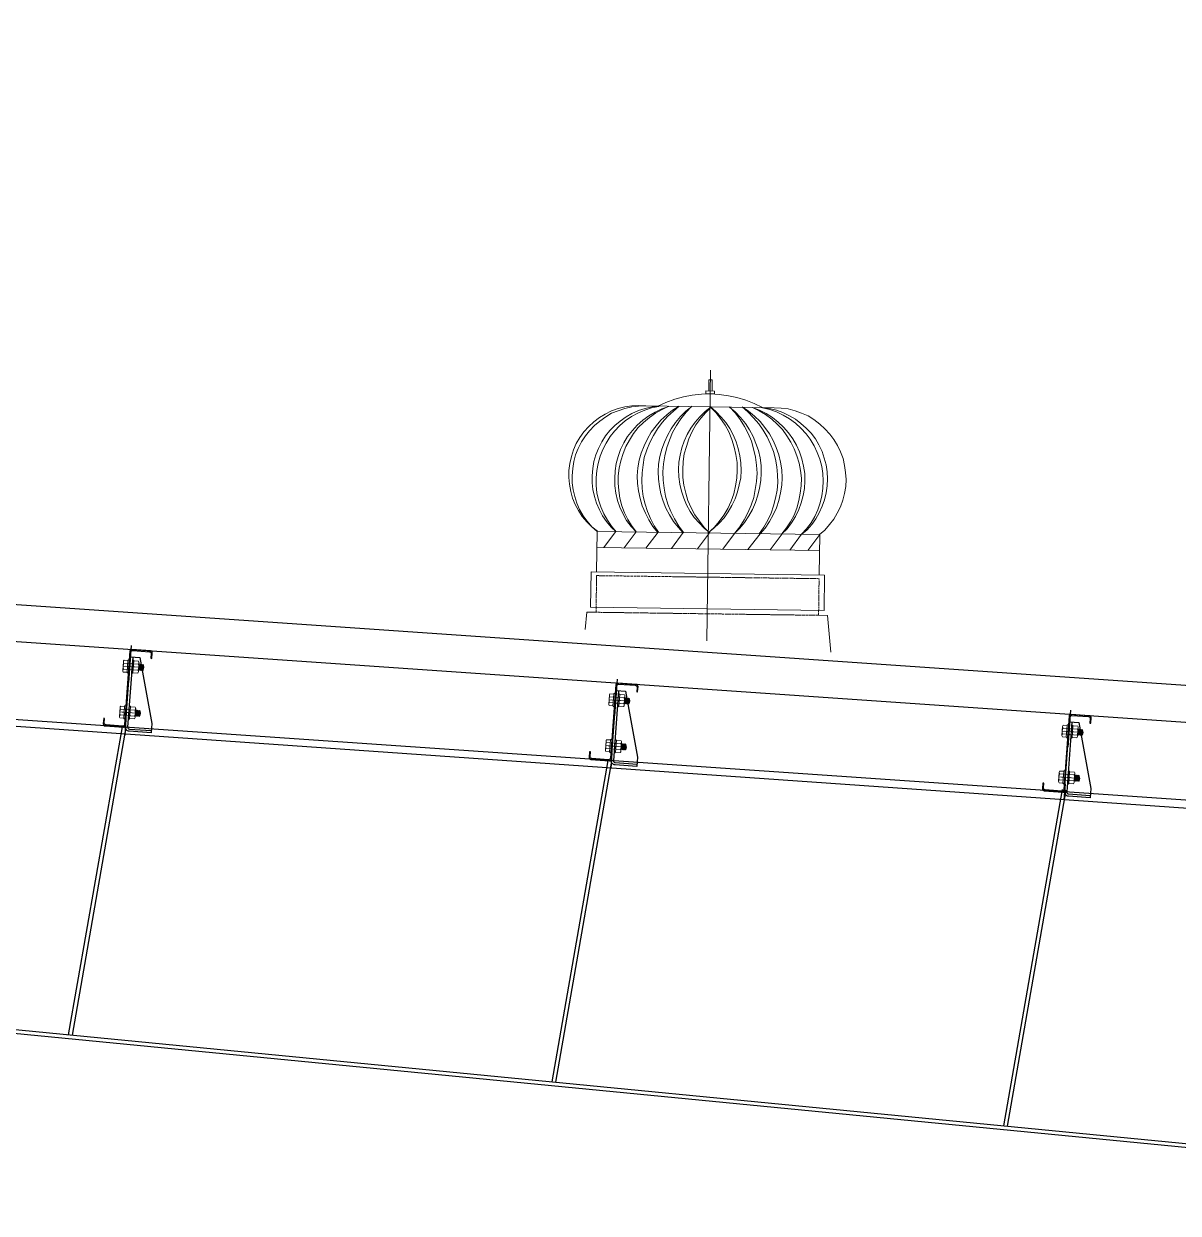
# Model space of a CAD drawing. Header units: metres. Extents: x 31037 to 31490, y -4422 to -3483.
# Drawn here: x 31218.083 to 31221.195, y -4401.624 to -4398.418 of the extents above; entities that cross this region are included whole.
import ezdxf

# ---------------------------------------------------------------- set-up
doc = ezdxf.new("R2010")
doc.units = ezdxf.units.M
doc.header["$LTSCALE"] = 30
doc.header["$MEASUREMENT"] = 0
doc.linetypes.add('DASHDOT', pattern=[1, 0.5, -0.25, 0, -0.25])
doc.layers.get('0').update_dxf_attribs({"color": 30, "lineweight": 40})
for name, color, linetype in [('JSC-1A-Thin', 254, 'Continuous'), ('JSC-G-Grid Line', 250, 'DASHDOT'), ('JSC-H-Dimension', 251, 'Continuous'), ('JSC-U-Steel', 21, 'Continuous'), ('STEEL', 33, 'Continuous')]:
    doc.layers.add(name, color=color, linetype=linetype)
doc.layers.add('JSC-4D-Bolt', color=240, linetype='Continuous', lineweight=18)

# ---------------------------------------------------------------- blocks, each defined once
blk = doc.blocks.new('EGEGRE')
at = {"layer": 'JSC-1A-Thin', "lineweight": 9, "extrusion": (0.000697341, -0.000131776, 1)}
blk.add_line((17325.4454, -5309.2693, 0), (17325.4356, -5309.368), dxfattribs=at)
at = {"layer": 'JSC-1A-Thin', "lineweight": 9, "extrusion": (0.000697341, -0.000131776, 1), "elevation": 12.7814}
for points in [[(17325.7611, -5308.6372), (17325.7699, -5308.6372)], [(17325.7611, -5308.6372), (17325.7611, -5308.667)], [(17325.7699, -5308.6372), (17325.7699, -5308.667)], [(17325.7544, -5308.667), (17325.7774, -5308.667), (17325.7774, -5308.6744), (17325.7544, -5308.6744), (17325.7544, -5308.667)], [(17325.9066, -5308.7096), (17325.8849, -5308.6995), (17325.8612, -5308.6907), (17325.8376, -5308.6839), (17325.8146, -5308.6792), (17325.7895, -5308.6758), (17325.7659, -5308.6751), (17325.7415, -5308.6758), (17325.7165, -5308.6792), (17325.6935, -5308.6839), (17325.6698, -5308.6907), (17325.6468, -5308.6995), (17325.6245, -5308.7096)], [(17325.5927, -5308.7096), (17325.5738, -5308.7103), (17325.5555, -5308.7123), (17325.5359, -5308.7171), (17325.519, -5308.7238), (17325.5014, -5308.7306), (17325.4852, -5308.7401), (17325.4689, -5308.7522), (17325.4554, -5308.7644), (17325.4419, -5308.7786), (17325.431, -5308.7928), (17325.4209, -5308.809), (17325.4121, -5308.8266), (17325.4053, -5308.8442), (17325.4013, -5308.8625), (17325.3979, -5308.8814), (17325.3966, -5308.9004), (17325.3972, -5308.9193), (17325.4006, -5308.9382), (17325.4047, -5308.9565), (17325.4108, -5308.9741), (17325.4189, -5308.9917), (17325.4283, -5309.0079), (17325.4392, -5309.0228), (17325.452, -5309.0377), (17325.4662, -5309.0498)], [(17325.6245, -5308.7096), (17325.6056, -5308.7116), (17325.5866, -5308.7164), (17325.569, -5308.7225), (17325.5514, -5308.7306), (17325.5352, -5308.7401), (17325.5203, -5308.7516), (17325.5055, -5308.7637), (17325.4926, -5308.7773), (17325.4804, -5308.7921), (17325.471, -5308.8084), (17325.4622, -5308.826), (17325.4561, -5308.8435), (17325.4507, -5308.8618), (17325.448, -5308.8807), (17325.4466, -5308.8997), (17325.4473, -5308.9186), (17325.4493, -5308.9369), (17325.4534, -5308.9558), (17325.4595, -5308.9734), (17325.4676, -5308.991), (17325.4764, -5309.0079), (17325.4872, -5309.0228), (17325.4994, -5309.0377), (17325.5136, -5309.0498)], [(17325.6245, -5308.7103), (17325.6049, -5308.715), (17325.5866, -5308.7211), (17325.5684, -5308.7292), (17325.5508, -5308.7387), (17325.5345, -5308.7502), (17325.5203, -5308.7637), (17325.5061, -5308.7786), (17325.4946, -5308.7935), (17325.4838, -5308.8111), (17325.475, -5308.8287), (17325.4683, -5308.8469), (17325.4622, -5308.8665), (17325.4595, -5308.8855), (17325.4581, -5308.9051), (17325.4588, -5308.9261), (17325.4608, -5308.9457), (17325.4655, -5308.9646), (17325.4716, -5308.9836), (17325.4797, -5309.0018), (17325.4892, -5309.0187), (17325.5014, -5309.035), (17325.5142, -5309.0498)], [(17325.6516, -5308.7103), (17325.6326, -5308.7171), (17325.6144, -5308.7258), (17325.5974, -5308.736), (17325.5812, -5308.7482), (17325.567, -5308.7617), (17325.5535, -5308.7766), (17325.5413, -5308.7928), (17325.5312, -5308.8097), (17325.523, -5308.828), (17325.5163, -5308.8469), (17325.5115, -5308.8659), (17325.5082, -5308.8855), (17325.5075, -5308.9065), (17325.5082, -5308.9261), (17325.5115, -5308.9457), (17325.5163, -5308.9653), (17325.523, -5308.9836), (17325.5318, -5309.0018), (17325.542, -5309.0194), (17325.5535, -5309.0356), (17325.5677, -5309.0498)], [(17325.6516, -5308.7096), (17325.6333, -5308.7184), (17325.6157, -5308.7286), (17325.5988, -5308.7407), (17325.5839, -5308.7543), (17325.5697, -5308.7685), (17325.5575, -5308.7847), (17325.5467, -5308.8023), (17325.5372, -5308.8199), (17325.5298, -5308.8388), (17325.5237, -5308.8584), (17325.5197, -5308.878), (17325.517, -5308.899), (17325.517, -5308.9193), (17325.5197, -5308.9389), (17325.523, -5308.9592), (17325.5285, -5308.9795), (17325.5352, -5308.9984), (17325.5447, -5309.0167), (17325.5555, -5309.0329), (17325.5677, -5309.0492)], [(17325.6793, -5308.7089), (17325.6617, -5308.7204), (17325.6455, -5308.7333), (17325.6306, -5308.7475), (17325.6171, -5308.7631), (17325.6049, -5308.78), (17325.5947, -5308.7982), (17325.5859, -5308.8172), (17325.5785, -5308.8368), (17325.5738, -5308.8564), (17325.5704, -5308.8767), (17325.569, -5308.8983), (17325.5697, -5308.9186), (17325.5724, -5308.9389), (17325.5772, -5308.9592), (17325.5832, -5308.9795), (17325.592, -5308.9984), (17325.6015, -5309.0167), (17325.613, -5309.0343), (17325.6259, -5309.0498)], [(17325.6793, -5308.7089), (17325.6631, -5308.7225), (17325.6482, -5308.7373), (17325.634, -5308.7536), (17325.6218, -5308.7705), (17325.611, -5308.7888), (17325.6015, -5308.8077), (17325.5934, -5308.828), (17325.5873, -5308.8483), (17325.5839, -5308.8686), (17325.5812, -5308.8902), (17325.5805, -5308.9112), (17325.5819, -5308.9322), (17325.5859, -5308.9538), (17325.5907, -5308.9741), (17325.5974, -5308.9944), (17325.6062, -5309.0133), (17325.6164, -5309.0323), (17325.6286, -5309.0498)], [(17325.5927, -5308.7096), (17325.939, -5308.7096)], [(17325.7131, -5308.7096), (17325.6976, -5308.7225), (17325.6833, -5308.7373), (17325.6698, -5308.7536), (17325.659, -5308.7705), (17325.6489, -5308.7881), (17325.6407, -5308.807), (17325.634, -5308.826), (17325.6292, -5308.8456), (17325.6259, -5308.8659), (17325.6252, -5308.8862), (17325.6259, -5308.9065), (17325.6292, -5308.9267), (17325.6333, -5308.9464), (17325.6394, -5308.966), (17325.6475, -5308.9849), (17325.657, -5309.0025), (17325.6685, -5309.0201), (17325.6806, -5309.0356), (17325.6948, -5309.0505)], [(17325.7131, -5308.7089), (17325.6976, -5308.7252), (17325.684, -5308.7428), (17325.6719, -5308.761), (17325.6617, -5308.7806), (17325.6529, -5308.8009), (17325.6468, -5308.8212), (17325.6414, -5308.8435), (17325.6387, -5308.8652), (17325.6367, -5308.8868), (17325.638, -5308.9092), (17325.6407, -5308.9308), (17325.6448, -5308.9524), (17325.6516, -5308.9734), (17325.6597, -5308.9937), (17325.6698, -5309.0133), (17325.6813, -5309.0323), (17325.6948, -5309.0498)], [(17325.7645, -5308.7096), (17325.7496, -5308.7225), (17325.7354, -5308.7367), (17325.7226, -5308.7516), (17325.7118, -5308.7678), (17325.7023, -5308.7847), (17325.6942, -5308.803), (17325.6881, -5308.8212), (17325.684, -5308.8408), (17325.6806, -5308.8598), (17325.68, -5308.8801), (17325.6806, -5308.8997), (17325.684, -5308.9193), (17325.6888, -5308.9382), (17325.6948, -5308.9572), (17325.703, -5308.9748), (17325.7131, -5308.9924), (17325.7239, -5309.0086), (17325.7368, -5309.0228), (17325.751, -5309.037), (17325.7665, -5309.0492)], [(17325.7659, -5308.7096), (17325.7503, -5308.7252), (17325.7368, -5308.7407), (17325.7246, -5308.7583), (17325.7145, -5308.7766), (17325.7057, -5308.7969), (17325.6989, -5308.8172), (17325.6942, -5308.8375), (17325.6908, -5308.8584), (17325.6901, -5308.8801), (17325.6908, -5308.901), (17325.6942, -5308.922), (17325.6989, -5308.943), (17325.7057, -5308.9633), (17325.7145, -5308.9829), (17325.7246, -5309.0011), (17325.7368, -5309.0187), (17325.7503, -5309.035), (17325.7659, -5309.0498)], [(17325.7618, -5309.0498), (17325.7774, -5309.035), (17325.7902, -5309.0187), (17325.8031, -5309.0011), (17325.8132, -5308.9829), (17325.822, -5308.9633), (17325.8281, -5308.943), (17325.8335, -5308.922), (17325.8362, -5308.901), (17325.8369, -5308.8801), (17325.8362, -5308.8584), (17325.8335, -5308.8375), (17325.8281, -5308.8172), (17325.822, -5308.7969), (17325.8132, -5308.7766), (17325.8031, -5308.7583), (17325.7902, -5308.7407), (17325.7774, -5308.7252), (17325.7618, -5308.7096)], [(17325.7618, -5309.0492), (17325.7774, -5309.037), (17325.7909, -5309.0228), (17325.8044, -5309.0086), (17325.8152, -5308.9924), (17325.8254, -5308.9748), (17325.8335, -5308.9572), (17325.8396, -5308.9382), (17325.8443, -5308.9193), (17325.8477, -5308.8997), (17325.8484, -5308.8801), (17325.8477, -5308.8598), (17325.8443, -5308.8408), (17325.8403, -5308.8212), (17325.8342, -5308.803), (17325.8261, -5308.7847), (17325.8166, -5308.7678), (17325.8058, -5308.7516), (17325.7929, -5308.7367), (17325.7787, -5308.7225), (17325.7632, -5308.7096)], [(17325.8328, -5309.0498), (17325.8457, -5309.0323), (17325.8579, -5309.0133), (17325.868, -5308.9937), (17325.8761, -5308.9734), (17325.8822, -5308.9524), (17325.8869, -5308.9308), (17325.8897, -5308.9092), (17325.8903, -5308.8868), (17325.889, -5308.8652), (17325.8863, -5308.8435), (17325.8809, -5308.8212), (17325.8741, -5308.8009), (17325.866, -5308.7806), (17325.8552, -5308.761), (17325.8437, -5308.7428), (17325.8301, -5308.7252), (17325.8146, -5308.7089)], [(17325.8335, -5309.0505), (17325.8477, -5309.0356), (17325.8599, -5309.0201), (17325.8714, -5309.0025), (17325.8809, -5308.9849), (17325.889, -5308.966), (17325.8951, -5308.9464), (17325.8991, -5308.9267), (17325.9025, -5308.9065), (17325.9032, -5308.8862), (17325.9025, -5308.8659), (17325.8991, -5308.8456), (17325.8944, -5308.826), (17325.8876, -5308.807), (17325.8795, -5308.7881), (17325.8694, -5308.7705), (17325.8585, -5308.7536), (17325.845, -5308.7373), (17325.8308, -5308.7225), (17325.8152, -5308.7096)], [(17325.8998, -5309.0498), (17325.912, -5309.0323), (17325.9221, -5309.0133), (17325.9309, -5308.9944), (17325.937, -5308.9741), (17325.9424, -5308.9538), (17325.9458, -5308.9322), (17325.9471, -5308.9112), (17325.9465, -5308.8902), (17325.9444, -5308.8686), (17325.9411, -5308.8483), (17325.935, -5308.828), (17325.9269, -5308.8077), (17325.9174, -5308.7888), (17325.9066, -5308.7705), (17325.8944, -5308.7536), (17325.8802, -5308.7373), (17325.8646, -5308.7225), (17325.8491, -5308.7089)], [(17325.9025, -5309.0498), (17325.9154, -5309.0343), (17325.9269, -5309.0167), (17325.9363, -5308.9984), (17325.9451, -5308.9795), (17325.9512, -5308.9592), (17325.9553, -5308.9389), (17325.9586, -5308.9186), (17325.9593, -5308.8983), (17325.958, -5308.8767), (17325.9546, -5308.8564), (17325.9499, -5308.8368), (17325.9424, -5308.8172), (17325.9336, -5308.7982), (17325.9235, -5308.78), (17325.9106, -5308.7631), (17325.8978, -5308.7475), (17325.8822, -5308.7333), (17325.8667, -5308.7204), (17325.8491, -5308.7089)], [(17325.9607, -5309.0492), (17325.9729, -5309.0329), (17325.983, -5309.0167), (17325.9925, -5308.9984), (17325.9999, -5308.9795), (17326.0053, -5308.9592), (17326.0087, -5308.9389), (17326.0107, -5308.9193), (17326.0107, -5308.899), (17326.0087, -5308.878), (17326.0046, -5308.8584), (17325.9986, -5308.8388), (17325.9911, -5308.8199), (17325.9816, -5308.8023), (17325.9708, -5308.7847), (17325.9586, -5308.7685), (17325.9444, -5308.7543), (17325.9289, -5308.7407), (17325.9127, -5308.7286), (17325.8951, -5308.7184), (17325.8768, -5308.7096)], [(17325.9607, -5309.0498), (17325.9742, -5309.0356), (17325.9864, -5309.0194), (17325.9965, -5309.0018), (17326.0053, -5308.9836), (17326.0121, -5308.9653), (17326.0168, -5308.9457), (17326.0195, -5308.9261), (17326.0202, -5308.9065), (17326.0195, -5308.8855), (17326.0168, -5308.8659), (17326.0121, -5308.8469), (17326.0053, -5308.828), (17325.9972, -5308.8097), (17325.9871, -5308.7928), (17325.9742, -5308.7766), (17325.9614, -5308.7617), (17325.9465, -5308.7482), (17325.9309, -5308.736), (17325.914, -5308.7258), (17325.8957, -5308.7171), (17325.8768, -5308.7103)], [(17325.9032, -5308.7096), (17325.9221, -5308.7116), (17325.9411, -5308.7164), (17325.9586, -5308.7225), (17325.9762, -5308.7306), (17325.9918, -5308.7401), (17326.0073, -5308.7516), (17326.0222, -5308.7637), (17326.0351, -5308.7773), (17326.0466, -5308.7921), (17326.0561, -5308.8084), (17326.0648, -5308.826), (17326.0716, -5308.8435), (17326.077, -5308.8618), (17326.0797, -5308.8807), (17326.0811, -5308.8997), (17326.0804, -5308.9186), (17326.0784, -5308.9369), (17326.0736, -5308.9558), (17326.0682, -5308.9734), (17326.0601, -5308.991), (17326.0513, -5309.0079), (17326.0405, -5309.0228), (17326.0276, -5309.0377), (17326.0141, -5309.0498), (17326.027, -5309.035), (17326.0385, -5309.0187), (17326.0486, -5309.0018), (17326.0561, -5308.9836), (17326.0628, -5308.9646), (17326.0676, -5308.9457), (17326.0696, -5308.9261), (17326.0703, -5308.9051), (17326.0689, -5308.8855), (17326.0655, -5308.8665), (17326.0601, -5308.8469), (17326.0533, -5308.8287), (17326.0446, -5308.8111), (17326.0337, -5308.7935), (17326.0222, -5308.7786), (17326.008, -5308.7637), (17325.9938, -5308.7502), (17325.9776, -5308.7387), (17325.96, -5308.7292), (17325.9417, -5308.7211), (17325.9235, -5308.715), (17325.9039, -5308.7103)], [(17326.0648, -5309.0492), (17326.0804, -5309.0377), (17326.0933, -5309.0241), (17326.1061, -5309.0099), (17326.1163, -5308.9944), (17326.1257, -5308.9775), (17326.1332, -5308.9612), (17326.1379, -5308.943), (17326.142, -5308.9234), (17326.144, -5308.9051), (17326.144, -5308.8862), (17326.142, -5308.8672), (17326.1379, -5308.849), (17326.1325, -5308.8307), (17326.125, -5308.8138), (17326.1156, -5308.7975), (17326.1048, -5308.782), (17326.0919, -5308.7671), (17326.079, -5308.7543), (17326.0635, -5308.7428), (17326.0486, -5308.7333), (17326.031, -5308.7245), (17326.0134, -5308.7177), (17325.9952, -5308.713), (17325.9769, -5308.7096), (17325.958, -5308.7089), (17325.939, -5308.7096)], [(17326.0655, -5309.0498), (17326.0797, -5309.0377), (17326.0926, -5309.0228), (17326.1041, -5309.0079), (17326.1135, -5308.9917), (17326.1217, -5308.9741), (17326.1271, -5308.9565), (17326.1318, -5308.9382), (17326.1345, -5308.9193), (17326.1352, -5308.9004), (17326.1338, -5308.8814), (17326.1311, -5308.8625), (17326.1264, -5308.8442), (17326.1196, -5308.8266), (17326.1108, -5308.809), (17326.1007, -5308.7928), (17326.0899, -5308.7786), (17326.077, -5308.7644), (17326.0628, -5308.7522), (17326.0466, -5308.7401), (17326.031, -5308.7306), (17326.0134, -5308.7238), (17325.9959, -5308.7171), (17325.9769, -5308.7123), (17325.9586, -5308.7103), (17325.9397, -5308.7096)], [(17325.4655, -5309.0498), (17326.0655, -5309.0498)], [(17325.4655, -5309.0498), (17325.4967, -5309.0931)], [(17325.4655, -5309.1588), (17325.4655, -5309.0498)], [(17325.5142, -5309.0498), (17325.5454, -5309.0931)], [(17325.567, -5309.0498), (17325.5988, -5309.0931)], [(17325.6259, -5309.0498), (17325.6583, -5309.0931)], [(17325.6948, -5309.0498), (17325.726, -5309.0931)], [(17325.7625, -5309.0498), (17325.7943, -5309.0931)], [(17325.8335, -5309.0498), (17325.8646, -5309.0931)], [(17325.9012, -5309.0498), (17325.9336, -5309.0931)], [(17325.9607, -5309.0498), (17325.9925, -5309.0931)], [(17326.0161, -5309.0498), (17326.0473, -5309.0931)], [(17326.0655, -5309.1588), (17326.0655, -5309.0498)], [(17325.4655, -5309.0931), (17326.0655, -5309.0931)], [(17325.4507, -5309.1588), (17326.0804, -5309.1588)], [(17326.0804, -5309.2541), (17325.4507, -5309.2541), (17325.4507, -5309.1588)], [(17325.4655, -5309.1689), (17325.4669, -5309.1689)], [(17325.4655, -5309.1689), (17325.4655, -5309.1703)], [(17325.4655, -5309.1716), (17325.4655, -5309.173)], [(17325.4655, -5309.1743), (17325.4655, -5309.1757)], [(17325.4655, -5309.1763), (17325.4655, -5309.1784)], [(17325.4655, -5309.179), (17325.4655, -5309.1817)], [(17325.4655, -5309.1824), (17325.4655, -5309.1838)], [(17325.4655, -5309.1845), (17325.4655, -5309.1865)], [(17325.4676, -5309.1689), (17325.4696, -5309.1689)], [(17325.4703, -5309.1689), (17325.4716, -5309.1689)], [(17325.4737, -5309.1689), (17325.475, -5309.1689)], [(17325.4757, -5309.1689), (17325.4777, -5309.1689)], [(17325.4784, -5309.1689), (17325.4804, -5309.1689)], [(17325.4811, -5309.1689), (17325.4831, -5309.1689)], [(17325.4838, -5309.1689), (17325.4858, -5309.1689)], [(17325.4865, -5309.1689), (17325.4885, -5309.1689)], [(17325.4892, -5309.1689), (17325.4906, -5309.1689)], [(17325.4926, -5309.1689), (17325.494, -5309.1689)], [(17325.4946, -5309.1689), (17325.4967, -5309.1689)], [(17325.4973, -5309.1689), (17325.4994, -5309.1689)], [(17325.5007, -5309.1689), (17325.5021, -5309.1689)], [(17325.5027, -5309.1689), (17325.5048, -5309.1689)], [(17325.5055, -5309.1689), (17325.5075, -5309.1689)], [(17325.5082, -5309.1689), (17325.5102, -5309.1689)], [(17325.5115, -5309.1689), (17325.5129, -5309.1689)], [(17325.5136, -5309.1689), (17325.5156, -5309.1689)], [(17325.5163, -5309.1689), (17325.519, -5309.1689)], [(17325.5197, -5309.1689), (17325.521, -5309.1689)], [(17325.5217, -5309.1689), (17325.5237, -5309.1689)], [(17325.5244, -5309.1689), (17325.5264, -5309.1689)], [(17325.5271, -5309.1689), (17325.5291, -5309.1689)], [(17325.5305, -5309.1689), (17325.5318, -5309.1689)], [(17325.5325, -5309.1689), (17325.5345, -5309.1689)], [(17325.5352, -5309.1689), (17325.5379, -5309.1689)], [(17325.5386, -5309.1689), (17325.54, -5309.1689)], [(17325.5406, -5309.1689), (17325.5427, -5309.1689)], [(17325.5433, -5309.1689), (17325.5454, -5309.1689)], [(17325.5467, -5309.1689), (17325.5481, -5309.1689)], [(17325.5494, -5309.1689), (17325.5508, -5309.1689)], [(17325.5514, -5309.1689), (17325.5535, -5309.1689)], [(17325.5542, -5309.1689), (17325.5569, -5309.1689)], [(17325.5575, -5309.1689), (17325.5589, -5309.1689)], [(17325.5596, -5309.1689), (17325.5616, -5309.1689)], [(17325.5623, -5309.1689), (17325.565, -5309.1689)], [(17325.5657, -5309.1689), (17325.567, -5309.1689)], [(17325.5684, -5309.1689), (17325.5697, -5309.1689)], [(17325.5704, -5309.1689), (17325.5724, -5309.1689)], [(17325.5738, -5309.1689), (17325.5758, -5309.1689)], [(17325.5765, -5309.1689), (17325.5778, -5309.1689)], [(17325.5785, -5309.1689), (17325.5805, -5309.1689)], [(17325.5812, -5309.1689), (17325.5839, -5309.1689)], [(17325.5846, -5309.1689), (17325.5859, -5309.1689)], [(17325.5873, -5309.1689), (17325.5887, -5309.1689)], [(17325.5893, -5309.1689), (17325.592, -5309.1689)], [(17325.5927, -5309.1689), (17325.5947, -5309.1689)], [(17325.5954, -5309.1689), (17325.5968, -5309.1689)], [(17325.5974, -5309.1689), (17325.5995, -5309.1689)], [(17325.6002, -5309.1689), (17325.6029, -5309.1689)], [(17325.6035, -5309.1689), (17325.6049, -5309.1689)], [(17325.6062, -5309.1689), (17325.6076, -5309.1689)], [(17325.6083, -5309.1689), (17325.611, -5309.1689)], [(17325.6116, -5309.1689), (17325.6137, -5309.1689)], [(17325.6144, -5309.1689), (17325.6157, -5309.1689)], [(17325.6164, -5309.1689), (17325.6184, -5309.1689)], [(17325.6198, -5309.1689), (17325.6218, -5309.1689)], [(17325.6225, -5309.1689), (17325.6238, -5309.1689)], [(17325.6252, -5309.1689), (17325.6265, -5309.1689)], [(17325.6272, -5309.1689), (17325.6299, -5309.1689)], [(17325.6306, -5309.1689), (17325.6326, -5309.1689)], [(17325.6333, -5309.1689), (17325.6346, -5309.1689)], [(17325.6353, -5309.1689), (17325.638, -5309.1689)], [(17325.6387, -5309.1689), (17325.6407, -5309.1689)], [(17325.6414, -5309.1689), (17325.6428, -5309.1689)], [(17325.6441, -5309.1689), (17325.6455, -5309.1689)], [(17325.6468, -5309.1689), (17325.6489, -5309.1689)], [(17325.6495, -5309.1689), (17325.6516, -5309.1689)], [(17325.6522, -5309.1689), (17325.6536, -5309.1689)], [(17325.6543, -5309.1689), (17325.657, -5309.1689)], [(17325.6576, -5309.1689), (17325.6597, -5309.1689)], [(17325.6604, -5309.1689), (17325.6617, -5309.1689)], [(17325.6631, -5309.1689), (17325.6651, -5309.1689)], [(17325.6658, -5309.1689), (17325.6678, -5309.1689)], [(17325.6685, -5309.1689), (17325.6705, -5309.1689)], [(17325.6712, -5309.1689), (17325.6725, -5309.1689)], [(17325.6732, -5309.1689), (17325.6759, -5309.1689)], [(17325.6766, -5309.1689), (17325.6786, -5309.1689)], [(17325.6793, -5309.1689), (17325.6806, -5309.1689)], [(17325.682, -5309.1689), (17325.684, -5309.1689)], [(17325.6847, -5309.1689), (17325.6867, -5309.1689)], [(17325.6874, -5309.1689), (17325.6894, -5309.1689)], [(17325.6901, -5309.1689), (17325.6915, -5309.1689)], [(17325.6928, -5309.1689), (17325.6948, -5309.1689)], [(17325.6955, -5309.1689), (17325.6976, -5309.1689)], [(17325.6982, -5309.1689), (17325.6996, -5309.1689)], [(17325.7016, -5309.1689), (17325.703, -5309.1689)], [(17325.7036, -5309.1689), (17325.7057, -5309.1689)], [(17325.7063, -5309.1689), (17325.7084, -5309.1689)], [(17325.7091, -5309.1689), (17325.7111, -5309.1689)], [(17325.7118, -5309.1689), (17325.7138, -5309.1689)], [(17325.7145, -5309.1689), (17325.7165, -5309.1689)], [(17325.7172, -5309.1689), (17325.7185, -5309.1689)], [(17325.7206, -5309.1689), (17325.7219, -5309.1689)], [(17325.7226, -5309.1689), (17325.7246, -5309.1689)], [(17325.7253, -5309.1689), (17325.7273, -5309.1689)], [(17325.728, -5309.1689), (17325.73, -5309.1689)], [(17325.7307, -5309.1689), (17325.7327, -5309.1689)], [(17325.7334, -5309.1689), (17325.7354, -5309.1689)], [(17325.7361, -5309.1689), (17325.7381, -5309.1689)], [(17325.7395, -5309.1689), (17325.7408, -5309.1689)], [(17325.7415, -5309.1689), (17325.7435, -5309.1689)], [(17325.7442, -5309.1689), (17325.7463, -5309.1689)], [(17325.7476, -5309.1689), (17325.749, -5309.1689)], [(17325.7496, -5309.1689), (17325.7517, -5309.1689)], [(17325.7523, -5309.1689), (17325.7544, -5309.1689)], [(17325.755, -5309.1689), (17325.7571, -5309.1689)], [(17325.7584, -5309.1689), (17325.7598, -5309.1689)], [(17325.7605, -5309.1689), (17325.7625, -5309.1689)], [(17325.7632, -5309.1689), (17325.7659, -5309.1689)], [(17325.7665, -5309.1689), (17325.7679, -5309.1689)], [(17325.7686, -5309.1689), (17325.7706, -5309.1689)], [(17325.7713, -5309.1689), (17325.7733, -5309.1689)], [(17325.7747, -5309.1689), (17325.776, -5309.1689)], [(17325.7774, -5309.1689), (17325.7787, -5309.1689)], [(17325.7794, -5309.1689), (17325.7814, -5309.1689)], [(17325.7821, -5309.1689), (17325.7848, -5309.1689)], [(17325.7855, -5309.1689), (17325.7868, -5309.1689)], [(17325.7875, -5309.1689), (17325.7895, -5309.1689)], [(17325.7902, -5309.1689), (17325.7929, -5309.1689)], [(17325.7936, -5309.1689), (17325.795, -5309.1689)], [(17325.7963, -5309.1689), (17325.7977, -5309.1689)], [(17325.7983, -5309.1689), (17325.8004, -5309.1689)], [(17325.801, -5309.1689), (17325.8038, -5309.1689)], [(17325.8044, -5309.1689), (17325.8058, -5309.1689)], [(17325.8065, -5309.1689), (17325.8085, -5309.1689)], [(17325.8092, -5309.1689), (17325.8119, -5309.1689)], [(17325.8125, -5309.1689), (17325.8139, -5309.1689)], [(17325.8152, -5309.1689), (17325.8166, -5309.1689)], [(17325.8173, -5309.1689), (17325.8193, -5309.1689)], [(17325.8207, -5309.1689), (17325.8227, -5309.1689)], [(17325.8234, -5309.1689), (17325.8247, -5309.1689)], [(17325.8254, -5309.1689), (17325.8274, -5309.1689)], [(17325.8281, -5309.1689), (17325.8308, -5309.1689)], [(17325.8315, -5309.1689), (17325.8328, -5309.1689)], [(17325.8342, -5309.1689), (17325.8355, -5309.1689)], [(17325.8362, -5309.1689), (17325.8389, -5309.1689)], [(17325.8396, -5309.1689), (17325.8416, -5309.1689)], [(17325.8423, -5309.1689), (17325.8437, -5309.1689)], [(17325.8443, -5309.1689), (17325.8464, -5309.1689)], [(17325.8477, -5309.1689), (17325.8497, -5309.1689)], [(17325.8504, -5309.1689), (17325.8518, -5309.1689)], [(17325.8531, -5309.1689), (17325.8545, -5309.1689)], [(17325.8552, -5309.1689), (17325.8579, -5309.1689)], [(17325.8585, -5309.1689), (17325.8606, -5309.1689)], [(17325.8612, -5309.1689), (17325.8626, -5309.1689)], [(17325.864, -5309.1689), (17325.866, -5309.1689)], [(17325.8667, -5309.1689), (17325.8687, -5309.1689)], [(17325.8694, -5309.1689), (17325.8707, -5309.1689)], [(17325.8721, -5309.1689), (17325.8734, -5309.1689)], [(17325.8741, -5309.1689), (17325.8768, -5309.1689)], [(17325.8775, -5309.1689), (17325.8795, -5309.1689)], [(17325.8802, -5309.1689), (17325.8815, -5309.1689)], [(17325.8829, -5309.1689), (17325.8849, -5309.1689)], [(17325.8856, -5309.1689), (17325.8876, -5309.1689)], [(17325.8883, -5309.1689), (17325.8897, -5309.1689)], [(17325.891, -5309.1689), (17325.8924, -5309.1689)], [(17325.8937, -5309.1689), (17325.8957, -5309.1689)], [(17325.8964, -5309.1689), (17325.8984, -5309.1689)], [(17325.8991, -5309.1689), (17325.9005, -5309.1689)], [(17325.9025, -5309.1689), (17325.9039, -5309.1689)], [(17325.9045, -5309.1689), (17325.9066, -5309.1689)], [(17325.9072, -5309.1689), (17325.9086, -5309.1689)], [(17325.9099, -5309.1689), (17325.912, -5309.1689)], [(17325.9127, -5309.1689), (17325.9147, -5309.1689)], [(17325.9154, -5309.1689), (17325.9174, -5309.1689)], [(17325.9181, -5309.1689), (17325.9194, -5309.1689)], [(17325.9214, -5309.1689), (17325.9228, -5309.1689)], [(17325.9235, -5309.1689), (17325.9255, -5309.1689)], [(17325.9262, -5309.1689), (17325.9275, -5309.1689)], [(17325.9289, -5309.1689), (17325.9309, -5309.1689)], [(17325.9316, -5309.1689), (17325.9336, -5309.1689)], [(17325.9343, -5309.1689), (17325.9363, -5309.1689)], [(17325.937, -5309.1689), (17325.939, -5309.1689)], [(17325.9404, -5309.1689), (17325.9417, -5309.1689)], [(17325.9424, -5309.1689), (17325.9444, -5309.1689)], [(17325.9451, -5309.1689), (17325.9465, -5309.1689)], [(17325.9485, -5309.1689), (17325.9499, -5309.1689)], [(17325.9505, -5309.1689), (17325.9526, -5309.1689)], [(17325.9532, -5309.1689), (17325.9553, -5309.1689)], [(17325.9559, -5309.1689), (17325.958, -5309.1689)], [(17325.9593, -5309.1689), (17325.9607, -5309.1689)], [(17325.9614, -5309.1689), (17325.9634, -5309.1689)], [(17325.9641, -5309.1689), (17325.9654, -5309.1689)], [(17325.9674, -5309.1689), (17325.9688, -5309.1689)], [(17325.9695, -5309.1689), (17325.9715, -5309.1689)], [(17325.9722, -5309.1689), (17325.9742, -5309.1689)], [(17325.9756, -5309.1689), (17325.9769, -5309.1689)], [(17325.9783, -5309.1689), (17325.9796, -5309.1689)], [(17325.9803, -5309.1689), (17325.9823, -5309.1689)], [(17325.983, -5309.1689), (17325.985, -5309.1689)], [(17325.9864, -5309.1689), (17325.9877, -5309.1689)], [(17325.9884, -5309.1689), (17325.9904, -5309.1689)], [(17325.9911, -5309.1689), (17325.9938, -5309.1689)], [(17325.9945, -5309.1689), (17325.9959, -5309.1689)], [(17325.9972, -5309.1689), (17325.9986, -5309.1689)], [(17325.9992, -5309.1689), (17326.0013, -5309.1689)], [(17326.0019, -5309.1689), (17326.004, -5309.1689)], [(17326.0053, -5309.1689), (17326.0067, -5309.1689)], [(17326.0073, -5309.1689), (17326.0094, -5309.1689)], [(17326.0101, -5309.1689), (17326.0128, -5309.1689)], [(17326.0134, -5309.1689), (17326.0148, -5309.1689)], [(17326.0161, -5309.1689), (17326.0175, -5309.1689)], [(17326.0182, -5309.1689), (17326.0202, -5309.1689)], [(17326.0216, -5309.1689), (17326.0229, -5309.1689)], [(17326.0243, -5309.1689), (17326.0256, -5309.1689)], [(17326.0263, -5309.1689), (17326.0283, -5309.1689)], [(17326.029, -5309.1689), (17326.0317, -5309.1689)], [(17326.0324, -5309.1689), (17326.0337, -5309.1689)], [(17326.0351, -5309.1689), (17326.0364, -5309.1689)], [(17326.0371, -5309.1689), (17326.0398, -5309.1689)], [(17326.0405, -5309.1689), (17326.0418, -5309.1689)], [(17326.0432, -5309.1689), (17326.0446, -5309.1689)], [(17326.0452, -5309.1689), (17326.0473, -5309.1689)], [(17326.0486, -5309.1689), (17326.0506, -5309.1689)], [(17326.0513, -5309.1689), (17326.0527, -5309.1689)], [(17326.054, -5309.1689), (17326.0554, -5309.1689)], [(17326.0561, -5309.1689), (17326.0588, -5309.1689)], [(17326.0594, -5309.1689), (17326.0608, -5309.1689)], [(17326.0621, -5309.1689), (17326.0635, -5309.1689)], [(17326.0642, -5309.1689), (17326.0655, -5309.1689)], [(17326.0655, -5309.1689), (17326.0655, -5309.1703)], [(17326.0655, -5309.1716), (17326.0655, -5309.173)], [(17326.0655, -5309.1743), (17326.0655, -5309.1757)], [(17326.0655, -5309.1763), (17326.0655, -5309.1784)], [(17326.0655, -5309.179), (17326.0655, -5309.1817)], [(17326.0655, -5309.1824), (17326.0655, -5309.1838)], [(17326.0655, -5309.1845), (17326.0655, -5309.1865)], [(17326.0804, -5309.2541), (17326.0804, -5309.1588)], [(17325.4655, -5309.1872), (17325.4655, -5309.1899)], [(17325.4655, -5309.1905), (17325.4655, -5309.1919)], [(17325.4655, -5309.1932), (17325.4655, -5309.1946)], [(17325.4655, -5309.1953), (17325.4655, -5309.1973)], [(17325.4655, -5309.1987), (17325.4655, -5309.2007)], [(17325.4655, -5309.2014), (17325.4655, -5309.2027)], [(17325.4655, -5309.2034), (17325.4655, -5309.2054)], [(17325.4655, -5309.2061), (17325.4655, -5309.2088)], [(17325.4655, -5309.2095), (17325.4655, -5309.2108)], [(17325.4655, -5309.2122), (17325.4655, -5309.2135)], [(17325.4655, -5309.2142), (17325.4655, -5309.2169)], [(17325.4655, -5309.2176), (17325.4655, -5309.2196)], [(17326.0655, -5309.1872), (17326.0655, -5309.1899)], [(17326.0655, -5309.1905), (17326.0655, -5309.1919)], [(17326.0655, -5309.1932), (17326.0655, -5309.1946)], [(17326.0655, -5309.1953), (17326.0655, -5309.1973)], [(17326.0655, -5309.1987), (17326.0655, -5309.2007)], [(17326.0655, -5309.2014), (17326.0655, -5309.2027)], [(17326.0655, -5309.2034), (17326.0655, -5309.2054)], [(17326.0655, -5309.2061), (17326.0655, -5309.2088)], [(17326.0655, -5309.2095), (17326.0655, -5309.2108)], [(17326.0655, -5309.2122), (17326.0655, -5309.2135)], [(17326.0655, -5309.2142), (17326.0655, -5309.2169)], [(17326.0655, -5309.2176), (17326.0655, -5309.2196)], [(17325.4655, -5309.2203), (17325.4655, -5309.2217)], [(17325.4655, -5309.2223), (17325.4655, -5309.2244)], [(17325.4655, -5309.225), (17325.4655, -5309.2277)], [(17325.4655, -5309.2284), (17325.4655, -5309.2298)], [(17325.4655, -5309.2311), (17325.4655, -5309.2325)], [(17325.4655, -5309.2332), (17325.4655, -5309.2359)], [(17325.4655, -5309.2365), (17325.4655, -5309.2386)], [(17325.4655, -5309.2392), (17325.4655, -5309.2406)], [(17325.4655, -5309.2413), (17325.4655, -5309.2433)], [(17325.4655, -5309.2447), (17325.4655, -5309.2467)], [(17325.4655, -5309.2474), (17325.4655, -5309.2487)], [(17326.0655, -5309.2203), (17326.0655, -5309.2217)], [(17326.0655, -5309.2223), (17326.0655, -5309.2244)], [(17326.0655, -5309.225), (17326.0655, -5309.2277)], [(17326.0655, -5309.2284), (17326.0655, -5309.2298)], [(17326.0655, -5309.2311), (17326.0655, -5309.2325)], [(17326.0655, -5309.2332), (17326.0655, -5309.2359)], [(17326.0655, -5309.2365), (17326.0655, -5309.2386)], [(17326.0655, -5309.2392), (17326.0655, -5309.2406)], [(17326.0655, -5309.2413), (17326.0655, -5309.2433)], [(17326.0655, -5309.2447), (17326.0655, -5309.2467)], [(17326.0655, -5309.2474), (17326.0655, -5309.2487)], [(17325.4412, -5309.2677), (17325.4655, -5309.2677)], [(17325.4655, -5309.2501), (17325.4655, -5309.2514)], [(17325.4655, -5309.2521), (17325.4655, -5309.2548)], [(17325.4655, -5309.2555), (17325.4655, -5309.2575)], [(17325.4655, -5309.2582), (17325.4655, -5309.2595)], [(17325.4655, -5309.2609), (17325.4655, -5309.2629)], [(17325.4655, -5309.2636), (17325.4655, -5309.2656)], [(17325.4655, -5309.2663), (17325.4655, -5309.2677)], [(17325.4655, -5309.2677), (17325.4669, -5309.2677)], [(17325.4676, -5309.2677), (17325.4696, -5309.2677)], [(17325.4703, -5309.2677), (17325.4716, -5309.2677)], [(17325.4737, -5309.2677), (17325.475, -5309.2677)], [(17325.4757, -5309.2677), (17325.4777, -5309.2677)], [(17325.4784, -5309.2677), (17325.4804, -5309.2677)], [(17325.4811, -5309.2677), (17325.4831, -5309.2677)], [(17325.4838, -5309.2677), (17325.4858, -5309.2677)], [(17325.4865, -5309.2677), (17325.4885, -5309.2677)], [(17325.4892, -5309.2677), (17325.4906, -5309.2677)], [(17325.4926, -5309.2677), (17325.494, -5309.2677)], [(17325.4946, -5309.2677), (17325.4967, -5309.2677)], [(17325.4973, -5309.2677), (17325.4994, -5309.2677)], [(17325.5007, -5309.2677), (17325.5021, -5309.2677)], [(17325.5027, -5309.2677), (17325.5048, -5309.2677)], [(17325.5055, -5309.2677), (17325.5075, -5309.2677)], [(17325.5082, -5309.2677), (17325.5102, -5309.2677)], [(17325.5115, -5309.2677), (17325.5129, -5309.2677)], [(17325.5136, -5309.2677), (17325.5156, -5309.2677)], [(17325.5163, -5309.2677), (17325.519, -5309.2677)], [(17325.5197, -5309.2677), (17325.521, -5309.2677)], [(17325.5217, -5309.2677), (17325.5237, -5309.2677)], [(17325.5244, -5309.2677), (17325.5264, -5309.2677)], [(17325.5271, -5309.2677), (17325.5291, -5309.2677)], [(17325.5305, -5309.2677), (17325.5318, -5309.2677)], [(17325.5325, -5309.2677), (17325.5345, -5309.2677)], [(17325.5352, -5309.2677), (17325.5379, -5309.2677)], [(17325.5386, -5309.2677), (17325.54, -5309.2677)], [(17325.5406, -5309.2677), (17325.5427, -5309.2677)], [(17325.5433, -5309.2677), (17325.5454, -5309.2677)], [(17325.5467, -5309.2677), (17325.5481, -5309.2677)], [(17325.5494, -5309.2677), (17325.5508, -5309.2677)], [(17325.5514, -5309.2677), (17325.5535, -5309.2677)], [(17325.5542, -5309.2677), (17325.5569, -5309.2677)], [(17325.5575, -5309.2677), (17325.5589, -5309.2677)], [(17325.5596, -5309.2677), (17325.5616, -5309.2677)], [(17325.5623, -5309.2677), (17325.565, -5309.2677)], [(17325.5657, -5309.2677), (17325.567, -5309.2677)], [(17325.5684, -5309.2677), (17325.5697, -5309.2677)], [(17325.5704, -5309.2677), (17325.5724, -5309.2677)], [(17325.5738, -5309.2677), (17325.5758, -5309.2677)], [(17325.5765, -5309.2677), (17325.5778, -5309.2677)], [(17325.5785, -5309.2677), (17325.5805, -5309.2677)], [(17325.5812, -5309.2677), (17325.5839, -5309.2677)], [(17325.5846, -5309.2677), (17325.5859, -5309.2677)], [(17325.5873, -5309.2677), (17325.5887, -5309.2677)], [(17325.5893, -5309.2677), (17325.592, -5309.2677)], [(17325.5927, -5309.2677), (17325.5947, -5309.2677)], [(17325.5954, -5309.2677), (17325.5968, -5309.2677)], [(17325.5974, -5309.2677), (17325.5995, -5309.2677)], [(17325.6002, -5309.2677), (17325.6029, -5309.2677)], [(17325.6035, -5309.2677), (17325.6049, -5309.2677)], [(17325.6062, -5309.2677), (17325.6076, -5309.2677)], [(17325.6083, -5309.2677), (17325.611, -5309.2677)], [(17325.6116, -5309.2677), (17325.6137, -5309.2677)], [(17325.6144, -5309.2677), (17325.6157, -5309.2677)], [(17325.6164, -5309.2677), (17325.6184, -5309.2677)], [(17325.6198, -5309.2677), (17325.6218, -5309.2677)], [(17325.6225, -5309.2677), (17325.6238, -5309.2677)], [(17325.6252, -5309.2677), (17325.6265, -5309.2677)], [(17325.6272, -5309.2677), (17325.6299, -5309.2677)], [(17325.6306, -5309.2677), (17325.6326, -5309.2677)], [(17325.6333, -5309.2677), (17325.6346, -5309.2677)], [(17325.6353, -5309.2677), (17325.638, -5309.2677)], [(17325.6387, -5309.2677), (17325.6407, -5309.2677)], [(17325.6414, -5309.2677), (17325.6428, -5309.2677)], [(17325.6441, -5309.2677), (17325.6455, -5309.2677)], [(17325.6468, -5309.2677), (17325.6489, -5309.2677)], [(17325.6495, -5309.2677), (17325.6516, -5309.2677)], [(17325.6522, -5309.2677), (17325.6536, -5309.2677)], [(17325.6543, -5309.2677), (17325.657, -5309.2677)], [(17325.6576, -5309.2677), (17325.6597, -5309.2677)], [(17325.6604, -5309.2677), (17325.6617, -5309.2677)], [(17325.6631, -5309.2677), (17325.6651, -5309.2677)], [(17325.6658, -5309.2677), (17325.6678, -5309.2677)], [(17325.6685, -5309.2677), (17325.6705, -5309.2677)], [(17325.6712, -5309.2677), (17325.6725, -5309.2677)], [(17325.6732, -5309.2677), (17325.6759, -5309.2677)], [(17325.6766, -5309.2677), (17325.6786, -5309.2677)], [(17325.6793, -5309.2677), (17325.6806, -5309.2677)], [(17325.682, -5309.2677), (17325.684, -5309.2677)], [(17325.6847, -5309.2677), (17325.6867, -5309.2677)], [(17325.6874, -5309.2677), (17325.6894, -5309.2677)], [(17325.6901, -5309.2677), (17325.6915, -5309.2677)], [(17325.6928, -5309.2677), (17325.6948, -5309.2677)], [(17325.6955, -5309.2677), (17325.6976, -5309.2677)], [(17325.6982, -5309.2677), (17325.6996, -5309.2677)], [(17325.7016, -5309.2677), (17325.703, -5309.2677)], [(17325.7036, -5309.2677), (17325.7057, -5309.2677)], [(17325.7063, -5309.2677), (17325.7084, -5309.2677)], [(17325.7091, -5309.2677), (17325.7111, -5309.2677)], [(17325.7118, -5309.2677), (17325.7138, -5309.2677)], [(17325.7145, -5309.2677), (17325.7165, -5309.2677)], [(17325.7172, -5309.2677), (17325.7185, -5309.2677)], [(17325.7206, -5309.2677), (17325.7219, -5309.2677)], [(17325.7226, -5309.2677), (17325.7246, -5309.2677)], [(17325.7253, -5309.2677), (17325.7273, -5309.2677)], [(17325.728, -5309.2677), (17325.73, -5309.2677)], [(17325.7307, -5309.2677), (17325.7327, -5309.2677)], [(17325.7334, -5309.2677), (17325.7354, -5309.2677)], [(17325.7361, -5309.2677), (17325.7381, -5309.2677)], [(17325.7395, -5309.2677), (17325.7408, -5309.2677)], [(17325.7415, -5309.2677), (17325.7435, -5309.2677)], [(17325.7442, -5309.2677), (17325.7463, -5309.2677)], [(17325.7476, -5309.2677), (17325.749, -5309.2677)], [(17325.7496, -5309.2677), (17325.7517, -5309.2677)], [(17325.7523, -5309.2677), (17325.7544, -5309.2677)], [(17325.755, -5309.2677), (17325.7571, -5309.2677)], [(17325.7584, -5309.2677), (17325.7598, -5309.2677)], [(17325.7605, -5309.2677), (17325.7625, -5309.2677)], [(17325.7632, -5309.2677), (17325.7659, -5309.2677)], [(17325.7665, -5309.2677), (17325.7679, -5309.2677)], [(17325.7686, -5309.2677), (17325.7706, -5309.2677)], [(17325.7713, -5309.2677), (17325.7733, -5309.2677)], [(17325.7747, -5309.2677), (17325.776, -5309.2677)], [(17325.7774, -5309.2677), (17325.7787, -5309.2677)], [(17325.7794, -5309.2677), (17325.7814, -5309.2677)], [(17325.7821, -5309.2677), (17325.7848, -5309.2677)], [(17325.7855, -5309.2677), (17325.7868, -5309.2677)], [(17325.7875, -5309.2677), (17325.7895, -5309.2677)], [(17325.7902, -5309.2677), (17325.7929, -5309.2677)], [(17325.7936, -5309.2677), (17325.795, -5309.2677)], [(17325.7963, -5309.2677), (17325.7977, -5309.2677)], [(17325.7983, -5309.2677), (17325.8004, -5309.2677)], [(17325.801, -5309.2677), (17325.8038, -5309.2677)], [(17325.8044, -5309.2677), (17325.8058, -5309.2677)], [(17325.8065, -5309.2677), (17325.8085, -5309.2677)], [(17325.8092, -5309.2677), (17325.8119, -5309.2677)], [(17325.8125, -5309.2677), (17325.8139, -5309.2677)], [(17325.8152, -5309.2677), (17325.8166, -5309.2677)], [(17325.8173, -5309.2677), (17325.8193, -5309.2677)], [(17325.8207, -5309.2677), (17325.8227, -5309.2677)], [(17325.8234, -5309.2677), (17325.8247, -5309.2677)], [(17325.8254, -5309.2677), (17325.8274, -5309.2677)], [(17325.8281, -5309.2677), (17325.8308, -5309.2677)], [(17325.8315, -5309.2677), (17325.8328, -5309.2677)], [(17325.8342, -5309.2677), (17325.8355, -5309.2677)], [(17325.8362, -5309.2677), (17325.8389, -5309.2677)], [(17325.8396, -5309.2677), (17325.8416, -5309.2677)], [(17325.8423, -5309.2677), (17325.8437, -5309.2677)], [(17325.8443, -5309.2677), (17325.8464, -5309.2677)], [(17325.8477, -5309.2677), (17325.8497, -5309.2677)], [(17325.8504, -5309.2677), (17325.8518, -5309.2677)], [(17325.8531, -5309.2677), (17325.8545, -5309.2677)], [(17325.8552, -5309.2677), (17325.8579, -5309.2677)], [(17325.8585, -5309.2677), (17325.8606, -5309.2677)], [(17325.8612, -5309.2677), (17325.8626, -5309.2677)], [(17325.864, -5309.2677), (17325.866, -5309.2677)], [(17325.8667, -5309.2677), (17325.8687, -5309.2677)], [(17325.8694, -5309.2677), (17325.8707, -5309.2677)], [(17325.8721, -5309.2677), (17325.8734, -5309.2677)], [(17325.8741, -5309.2677), (17325.8768, -5309.2677)], [(17325.8775, -5309.2677), (17325.8795, -5309.2677)], [(17325.8802, -5309.2677), (17325.8815, -5309.2677)], [(17325.8829, -5309.2677), (17325.8849, -5309.2677)], [(17325.8856, -5309.2677), (17325.8876, -5309.2677)], [(17325.8883, -5309.2677), (17325.8897, -5309.2677)], [(17325.891, -5309.2677), (17325.8924, -5309.2677)], [(17325.8937, -5309.2677), (17325.8957, -5309.2677)], [(17325.8964, -5309.2677), (17325.8984, -5309.2677)], [(17325.8991, -5309.2677), (17325.9005, -5309.2677)], [(17325.9025, -5309.2677), (17325.9039, -5309.2677)], [(17325.9045, -5309.2677), (17325.9066, -5309.2677)], [(17325.9072, -5309.2677), (17325.9086, -5309.2677)], [(17325.9099, -5309.2677), (17325.912, -5309.2677)], [(17325.9127, -5309.2677), (17325.9147, -5309.2677)], [(17325.9154, -5309.2677), (17325.9174, -5309.2677)], [(17325.9181, -5309.2677), (17325.9194, -5309.2677)], [(17325.9214, -5309.2677), (17325.9228, -5309.2677)], [(17325.9235, -5309.2677), (17325.9255, -5309.2677)], [(17325.9262, -5309.2677), (17325.9275, -5309.2677)], [(17325.9289, -5309.2677), (17325.9309, -5309.2677)], [(17325.9316, -5309.2677), (17325.9336, -5309.2677)], [(17325.9343, -5309.2677), (17325.9363, -5309.2677)], [(17325.937, -5309.2677), (17325.939, -5309.2677)], [(17325.9404, -5309.2677), (17325.9417, -5309.2677)], [(17325.9424, -5309.2677), (17325.9444, -5309.2677)], [(17325.9451, -5309.2677), (17325.9465, -5309.2677)], [(17325.9485, -5309.2677), (17325.9499, -5309.2677)], [(17325.9505, -5309.2677), (17325.9526, -5309.2677)], [(17325.9532, -5309.2677), (17325.9553, -5309.2677)], [(17325.9559, -5309.2677), (17325.958, -5309.2677)], [(17325.9593, -5309.2677), (17325.9607, -5309.2677)], [(17325.9614, -5309.2677), (17325.9634, -5309.2677)], [(17325.9641, -5309.2677), (17325.9654, -5309.2677)], [(17325.9674, -5309.2677), (17325.9688, -5309.2677)], [(17325.9695, -5309.2677), (17325.9715, -5309.2677)], [(17325.9722, -5309.2677), (17325.9742, -5309.2677)], [(17325.9756, -5309.2677), (17325.9769, -5309.2677)], [(17325.9783, -5309.2677), (17325.9796, -5309.2677)], [(17325.9803, -5309.2677), (17325.9823, -5309.2677)], [(17325.983, -5309.2677), (17325.985, -5309.2677)], [(17325.9864, -5309.2677), (17325.9877, -5309.2677)], [(17325.9884, -5309.2677), (17325.9904, -5309.2677)], [(17325.9911, -5309.2677), (17325.9938, -5309.2677)], [(17325.9945, -5309.2677), (17325.9959, -5309.2677)], [(17325.9972, -5309.2677), (17325.9986, -5309.2677)], [(17325.9992, -5309.2677), (17326.0013, -5309.2677)], [(17326.0019, -5309.2677), (17326.004, -5309.2677)], [(17326.0053, -5309.2677), (17326.0067, -5309.2677)], [(17326.0073, -5309.2677), (17326.0094, -5309.2677)], [(17326.0101, -5309.2677), (17326.0128, -5309.2677)], [(17326.0134, -5309.2677), (17326.0148, -5309.2677)], [(17326.0161, -5309.2677), (17326.0175, -5309.2677)], [(17326.0182, -5309.2677), (17326.0202, -5309.2677)], [(17326.0216, -5309.2677), (17326.0229, -5309.2677)], [(17326.0243, -5309.2677), (17326.0256, -5309.2677)], [(17326.0263, -5309.2677), (17326.0283, -5309.2677)], [(17326.029, -5309.2677), (17326.0317, -5309.2677)], [(17326.0324, -5309.2677), (17326.0337, -5309.2677)], [(17326.0351, -5309.2677), (17326.0364, -5309.2677)], [(17326.0371, -5309.2677), (17326.0398, -5309.2677)], [(17326.0405, -5309.2677), (17326.0418, -5309.2677)], [(17326.0432, -5309.2677), (17326.0446, -5309.2677)], [(17326.0452, -5309.2677), (17326.0473, -5309.2677)], [(17326.0486, -5309.2677), (17326.0506, -5309.2677)], [(17326.0513, -5309.2677), (17326.0527, -5309.2677)], [(17326.054, -5309.2677), (17326.0554, -5309.2677)], [(17326.0561, -5309.2677), (17326.0588, -5309.2677)], [(17326.0594, -5309.2677), (17326.0608, -5309.2677)], [(17326.0621, -5309.2677), (17326.0635, -5309.2677)], [(17326.0642, -5309.2677), (17326.0655, -5309.2677)], [(17326.0655, -5309.2501), (17326.0655, -5309.2514)], [(17326.0655, -5309.2521), (17326.0655, -5309.2548)], [(17326.0655, -5309.2555), (17326.0655, -5309.2575)], [(17326.0655, -5309.2582), (17326.0655, -5309.2595)], [(17326.0655, -5309.2609), (17326.0655, -5309.2629)], [(17326.0655, -5309.2636), (17326.0655, -5309.2656)], [(17326.0655, -5309.2663), (17326.0655, -5309.2677)], [(17326.0905, -5309.2677), (17326.0655, -5309.2677)], [(17326.0905, -5309.2677), (17326.094, -5309.3149)]]:
    blk.add_lwpolyline(points, dxfattribs=at)
at = {"layer": 'JSC-1A-Thin', "linetype": 'DASHDOT', "lineweight": 9, "extrusion": (0.000697341, -0.000131776, 1), "elevation": 12.7814}
blk.add_lwpolyline([(17325.7659, -5308.6109), (17325.7659, -5309.3404)], dxfattribs=at)
blk = doc.blocks.new('A$C634C78A7')
at = {"layer": 'JSC-4D-Bolt', "linetype": 'Continuous', "lineweight": 9}
for p, q in [((-82.8, 84.9), (-82.8, 97.4)), ((-53.3, 91.1), (-82.8, 91.1)), ((-82.1, 99.5), (-76.7, 99.5)), ((-82.1, 95.3), (-61.5, 95.3)), ((-82.1, 87), (-61.5, 87)), ((-79.4, 91.1), (-67.1, 91.1)), ((-76.7, 82.8), (-76.7, 99.5)), ((-66.6, 91.1), (-76.5, 91.1)), ((-74.7, 82.8), (-74.7, 99.5)), ((-70.3, 82.8), (-70.3, 99.5)), ((-61.5, 99.5), (-68.3, 99.5)), ((-68.3, 82.8), (-68.3, 99.5)), ((-60.8, 84.9), (-60.8, 97.4)), ((-60.8, 95), (-60.3, 94.6)), ((-58.4, 87.7), (-60.8, 94.1)), ((-58.9, 87), (-60.8, 92.1)), ((-59.9, 87.7), (-60.8, 90.1)), ((-60.4, 87), (-60.8, 88.1)), ((-60.8, 87), (-60.4, 87)), ((-60.4, 87), (-59.9, 87.7)), ((-60.3, 94.6), (-59.8, 95.3)), ((-57.4, 87), (-60.3, 94.6)), ((-59.9, 87.7), (-58.9, 87)), ((-56.9, 87.7), (-59.8, 95.3)), ((-59.8, 95.3), (-58.8, 94.6)), ((-58.9, 87), (-58.4, 87.7)), ((-58.8, 94.6), (-58.3, 95.3)), ((-55.9, 87), (-58.8, 94.6)), ((-58.4, 87.7), (-57.4, 87)), ((-55.5, 87.7), (-58.3, 95.3)), ((-58.3, 95.3), (-57.3, 94.6)), ((-57.4, 87), (-56.9, 87.7)), ((-57.3, 94.6), (-56.8, 95.3)), ((-54.5, 87), (-57.3, 94.6)), ((-56.9, 87.7), (-55.9, 87)), ((-54, 87.7), (-56.8, 95.3)), ((-56.8, 95.3), (-55.8, 94.6)), ((-55.9, 87), (-55.5, 87.7)), ((-55.8, 94.6), (-55.3, 95.3)), ((-54.1, 90), (-55.8, 94.6)), ((-55.5, 87.7), (-54.5, 87)), ((-54.2, 92.3), (-55.3, 95.3)), ((-55.3, 95.3), (-54.3, 94.6)), ((-54.5, 87), (-54, 87.7)), ((-54, 87.7), (-54.3, 94.6)), ((-54.3, 94.6), (-53.3, 91.1)), ((-54, 87.7), (-53.3, 91.1)), ((-82.1, 82.8), (-76.7, 82.8)), ((-61.5, 82.8), (-68.3, 82.8)), ((-82.1, 34.5), (-76.7, 34.5)), ((-76.7, 17.8), (-76.7, 34.5)), ((-74.7, 17.8), (-74.7, 34.5)), ((-70.3, 17.8), (-70.3, 34.5)), ((-61.5, 34.5), (-68.3, 34.5)), ((-68.3, 17.8), (-68.3, 34.5)), ((-82.8, 19.9), (-82.8, 32.5)), ((-53.3, 26.2), (-82.8, 26.2)), ((-82.1, 30.4), (-61.5, 30.4)), ((-82.1, 22), (-61.5, 22)), ((-82.1, 17.8), (-76.7, 17.8)), ((-79.4, 26.2), (-67.1, 26.2)), ((-66.6, 26.2), (-76.5, 26.2)), ((-61.5, 17.8), (-68.3, 17.8)), ((-60.8, 19.9), (-60.8, 32.5)), ((-60.8, 30), (-60.3, 29.7)), ((-58.4, 22.7), (-60.8, 29.1)), ((-58.9, 22), (-60.8, 27.1)), ((-59.9, 22.7), (-60.8, 25.1)), ((-60.4, 22), (-60.8, 23.1)), ((-60.8, 22), (-60.4, 22)), ((-60.4, 22), (-59.9, 22.7)), ((-60.3, 29.7), (-59.8, 30.4)), ((-57.4, 22), (-60.3, 29.7)), ((-59.9, 22.7), (-58.9, 22)), ((-56.9, 22.7), (-59.8, 30.4)), ((-59.8, 30.4), (-58.8, 29.7)), ((-58.9, 22), (-58.4, 22.7)), ((-58.8, 29.7), (-58.3, 30.4)), ((-55.9, 22), (-58.8, 29.7)), ((-58.4, 22.7), (-57.4, 22)), ((-55.5, 22.7), (-58.3, 30.4)), ((-58.3, 30.4), (-57.3, 29.7)), ((-57.4, 22), (-56.9, 22.7)), ((-57.3, 29.7), (-56.8, 30.4)), ((-54.5, 22), (-57.3, 29.7)), ((-56.9, 22.7), (-55.9, 22)), ((-54, 22.7), (-56.8, 30.4)), ((-56.8, 30.4), (-55.8, 29.7)), ((-55.9, 22), (-55.5, 22.7)), ((-55.8, 29.7), (-55.3, 30.4)), ((-54.1, 25), (-55.8, 29.7)), ((-55.5, 22.7), (-54.5, 22)), ((-54.2, 27.4), (-55.3, 30.4)), ((-55.3, 30.4), (-54.3, 29.7)), ((-54.5, 22), (-54, 22.7)), ((-54, 22.7), (-54.3, 29.7)), ((-54.3, 29.7), (-53.3, 26.2)), ((-54, 22.7), (-53.3, 26.2))]:
    blk.add_line(p, q, dxfattribs=at)
for centre, radius, start, end in [((-79.3, 97.4), 3.48, 143.1298, 216.8696), ((-69.9, 91.1), 12.9, 161.0751, 198.9244), ((-79.3, 84.9), 3.48, 143.1298, 216.8696), ((-75.7, 99.5), 1, 0, 180), ((-69.3, 99.5), 1, 0, 180), ((-64.3, 97.4), 3.48, 323.1298, 36.8696), ((-73.7, 91.1), 12.9, 341.0751, 18.9244), ((-64.3, 84.9), 3.48, 323.1298, 36.8696), ((-75.7, 82.8), 1, 180, 0), ((-69.3, 82.8), 1, 180, 0), ((-79.3, 32.5), 3.48, 143.1298, 216.8696), ((-75.7, 34.5), 1, 0, 180), ((-69.3, 34.5), 1, 0, 180), ((-64.3, 32.5), 3.48, 323.1298, 36.8696), ((-69.9, 26.2), 12.9, 161.0751, 198.9244), ((-79.3, 19.9), 3.48, 143.1298, 216.8696), ((-75.7, 17.8), 1, 180, 0), ((-69.3, 17.8), 1, 180, 0), ((-73.7, 26.2), 12.9, 341.0751, 18.9244), ((-64.3, 19.9), 3.48, 323.1298, 36.8696)]:
    blk.add_arc(centre, radius, start, end, dxfattribs=at)
at = {"layer": 'JSC-G-Grid Line'}
blk.add_line((-73.4, 121.1), (-73.4, -5.8), dxfattribs=at)
at = {"layer": 'JSC-U-Steel'}
for points in [[(-44.6, 105), (-43.3, 105), (-43.3, 112.8, 0.414214), (-45.9, 115.4), (-72.1, 115.4, 0.414214), (-74.7, 112.8), (-74.7, 9.1, -0.414214), (-77.4, 6.5), (-100.9, 6.5, -0.414214), (-103.5, 9.1), (-103.5, 15.6), (-104.8, 15.6), (-104.8, 7.8, 0.414214), (-102.2, 5.1), (-76, 5.1, 0.414214), (-73.4, 7.8), (-73.4, 111.5, -0.414214), (-70.8, 114.1), (-47.3, 114.1, -0.414214), (-44.6, 111.5), (-44.6, 105)], [(-70.3, 104.8), (-70.3, 5.8, 0.414214), (-67.6, 3.1), (-36.7, 3.1)]]:
    blk.add_lwpolyline(points, format="xyb", dxfattribs=at)
blk.add_lwpolyline([(-36.7, 13.1), (-36.7, 0), (-67.6, 0, -0.414214), (-73.4, 5.8), (-73.4, 104.8), (-60.3, 104.8)], format="xyb", close=True, dxfattribs=at)

msp = doc.modelspace()

# ---------------------------------------------------------------- linework, layer by layer
at = {"color": 0, "lineweight": 25}
for p, q in [((31218.34796, -4400.31341), (31218.20309, -4401.1431)), ((31218.35781, -4400.31513), (31218.21307, -4401.14407)), ((31219.65793, -4400.40391), (31219.50669, -4401.27001)), ((31219.66778, -4400.40563), (31219.51667, -4401.27099)), ((31220.88299, -4400.48199), (31220.72468, -4401.38859)), ((31220.89284, -4400.48371), (31220.73467, -4401.38957))]:
    msp.add_line(p, q, dxfattribs=at)
for points in [[(31167.82867, -4400.32318), (31195.40861, -4398.41783), (31224.35861, -4400.41783), (31260.50861, -4398.41783), (31295.28496, -4400.34183)], [(31167.83556, -4400.42294), (31195.40861, -4398.51807), (31224.35792, -4400.51802), (31260.50861, -4398.51798), (31295.27944, -4400.44168)]]:
    msp.add_lwpolyline(points, dxfattribs=at)
at = {"layer": 'JSC-U-Steel', "color": 0, "lineweight": 25, "elevation": 0.00005}
for points in [[(31210.24339, -4399.75559), (31210.22743, -4399.75449), (31210.19825, -4400.37381), (31223.04197, -4401.62425), (31223.0419, -4401.60825), (31224.16328, -4401.60323)], [(31224.16328, -4401.61139), (31224.14157, -4400.71163), (31210.24339, -4399.75559)]]:
    msp.add_lwpolyline(points, dxfattribs=at)
at = {"layer": 'STEEL', "color": 0, "lineweight": 25, "elevation": 0.00005}
msp.add_lwpolyline([(31224.15328, -4401.61139), (31224.1253, -4400.73636), (31210.22696, -4399.76448), (31210.19872, -4400.36382), (31223.04193, -4401.61419), (31223.0419, -4401.60825), (31224.15328, -4401.61139), (31224.1253, -4400.73636)], dxfattribs=at)

# ---------------------------------------------------------------- block references
at = {"color": 0, "lineweight": 25, "xscale": -1, "rotation": 359.2148371204963}
msp.add_blockref('EGEGRE', (48616.82311, 671.34312, 0.00046), dxfattribs=at)
at = {"layer": 'JSC-H-Dimension', "color": 0, "lineweight": 25, "xscale": 0.0019089623178659, "yscale": 0.0019089623178659, "zscale": 0.0019089623178659, "rotation": 355.8353443731092}
for p in [(31218.49597, -4400.33438), (31219.80594, -4400.42488), (31221.02798, -4400.5093)]:
    msp.add_blockref('A$C634C78A7', p, dxfattribs=at)

doc.saveas('drawing.dxf')
